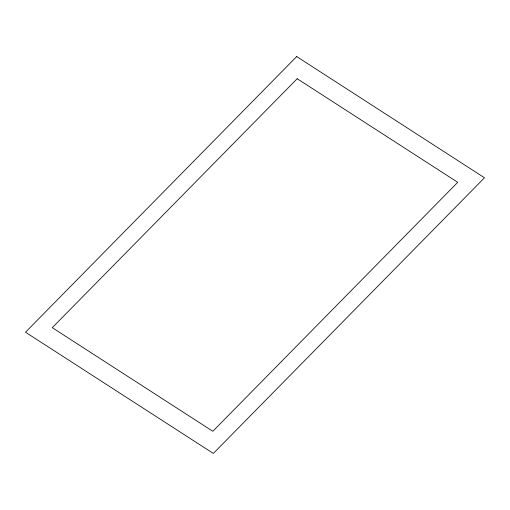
<?xml version="1.0" encoding="UTF-8"?>
<svg xmlns="http://www.w3.org/2000/svg" width="510" height="510" viewBox="0 0 510 510"><rect width="100%" height="100%" fill="white"/><g stroke="black" fill="none" stroke-linecap="round" stroke-linejoin="round"><path stroke-width="0.76" d="M296.673 56.572L25.5 332.22L213.327 453.428L484.5 177.78L296.673 56.572M297.183 78.718L52.269 327.681L212.817 431.281L457.731 182.319L297.183 78.718"/></g></svg>
